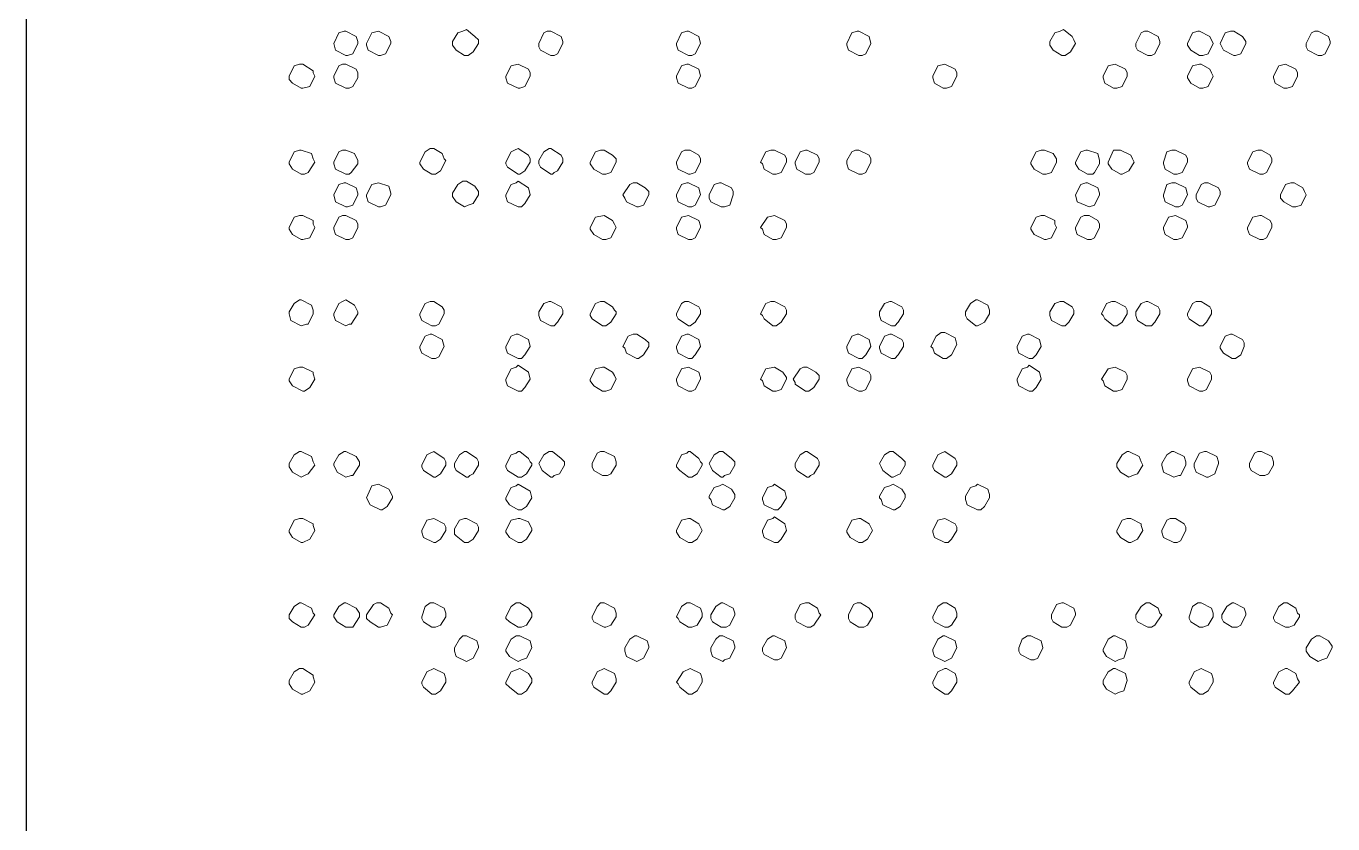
# Model space of a CAD drawing. Header units: millimetres. Extents: x 4903 to 8718, y 642 to 2401.
# Drawn here: x 7620.5 to 7735.7, y 801.9 to 872.2 of the extents above; entities that cross this region are included whole.
import ezdxf

# ---------------------------------------------------------------- set-up
doc = ezdxf.new("R2010")
doc.units = ezdxf.units.MM

msp = doc.modelspace()

# ---------------------------------------------------------------- linework, layer by layer
msp.add_lwpolyline([(7620.46, 931.42), (7620.46, 654.42, 0.414214), (7630.46, 644.42), (8030.46, 644.42, 0.414214), (8040.46, 654.42), (8040.46, 931.42, 0.414214), (8030.46, 941.42), (7630.46, 941.42, 0.414214)], format="xyb", close=True)
at = {"color": 139, "lineweight": 0}
for points in [[(7648.66, 871.74), (7648.51, 871.74), (7648.05, 871.59), (7647.6, 870.67), (7647.6, 870.67), (7647.75, 870.07), (7648.66, 869.61), (7648.81, 869.61), (7649.27, 869.76), (7649.72, 870.67), (7649.72, 870.83), (7649.57, 871.28)], [(7651.54, 871.74), (7650.94, 871.59), (7650.48, 870.67), (7650.48, 870.52), (7650.63, 870.07), (7651.54, 869.61), (7651.7, 869.61), (7652.15, 869.76), (7652.61, 870.67), (7652.61, 870.83), (7652.45, 871.28)], [(7659.28, 871.89), (7658.98, 871.74), (7658.52, 871.59), (7658.07, 870.83), (7658.07, 870.67), (7658.07, 870.52), (7658.37, 870.07), (7659.13, 869.61), (7659.43, 869.61), (7659.89, 869.92), (7660.34, 870.67), (7660.34, 870.98), (7660.04, 871.28)], [(7666.72, 871.74), (7666.41, 871.74), (7666.11, 871.59), (7665.66, 870.67), (7665.66, 870.67), (7665.66, 870.37), (7665.81, 870.07), (7666.72, 869.61), (7667.02, 869.61), (7667.33, 869.76), (7667.78, 870.67), (7667.78, 870.83), (7667.63, 871.28)], [(7678.86, 871.74), (7678.71, 871.74), (7678.25, 871.59), (7677.8, 870.67), (7677.8, 870.52), (7677.95, 870.07), (7678.86, 869.61), (7679.16, 869.61), (7679.46, 869.76), (7679.92, 870.67), (7679.77, 871.28)], [(7693.88, 871.74), (7693.73, 871.74), (7693.27, 871.59), (7692.82, 870.67), (7692.82, 870.52), (7692.97, 870.07), (7693.88, 869.61), (7694.18, 869.61), (7694.49, 869.76), (7694.94, 870.67), (7694.79, 871.28)], [(7711.94, 871.89), (7711.63, 871.74), (7711.18, 871.59), (7710.72, 870.83), (7710.72, 870.67), (7710.72, 870.52), (7711.03, 870.07), (7711.79, 869.61), (7712.09, 869.61), (7712.54, 869.92), (7713, 870.67), (7712.85, 870.98), (7712.7, 871.28)], [(7719.37, 871.74), (7719.07, 871.74), (7718.77, 871.59), (7718.31, 870.67), (7718.31, 870.67), (7718.31, 870.37), (7718.46, 870.07), (7719.37, 869.61), (7719.68, 869.61), (7719.98, 869.76), (7720.44, 870.67), (7720.44, 870.83), (7720.28, 871.28)], [(7723.93, 871.74), (7723.77, 871.74), (7723.32, 871.59), (7722.86, 870.67), (7722.86, 870.52), (7723.17, 870.07), (7723.93, 869.61), (7724.23, 869.61), (7724.68, 869.76), (7725.14, 870.67), (7724.84, 871.28)], [(7726.96, 871.74), (7726.66, 871.74), (7726.2, 871.59), (7725.75, 870.67), (7725.75, 870.67), (7725.9, 870.37), (7726.05, 870.07), (7726.96, 869.61), (7727.11, 869.61), (7727.57, 869.76), (7728.02, 870.67), (7728.02, 870.83), (7727.72, 871.28)], [(7734.4, 871.74), (7734.09, 871.74), (7733.79, 871.59), (7733.33, 870.67), (7733.33, 870.67), (7733.33, 870.37), (7733.49, 870.07), (7734.4, 869.61), (7734.7, 869.61), (7735, 869.76), (7735.46, 870.67), (7735.46, 870.83), (7735.31, 871.28)], [(7644.87, 868.85), (7644.56, 868.85), (7644.11, 868.7), (7643.65, 867.79), (7643.65, 867.49), (7643.96, 867.18), (7644.72, 866.73), (7644.87, 866.73), (7645.47, 866.88), (7645.93, 867.79), (7645.78, 868.09), (7645.78, 868.25)], [(7648.66, 868.85), (7648.51, 868.85), (7648.36, 868.85), (7648.05, 868.7), (7647.6, 867.79), (7647.6, 867.64), (7647.75, 867.18), (7648.66, 866.73), (7648.66, 866.73), (7648.96, 866.73), (7649.27, 866.88), (7649.72, 867.64), (7649.72, 868.09), (7649.57, 868.4)], [(7663.84, 868.85), (7663.84, 868.85), (7663.23, 868.7), (7662.77, 867.79), (7662.77, 867.64), (7662.92, 867.18), (7663.84, 866.73), (7663.99, 866.73), (7664.44, 866.88), (7664.9, 867.79), (7664.9, 867.79), (7664.9, 868.09), (7664.75, 868.4)], [(7678.86, 868.85), (7678.71, 868.85), (7678.25, 868.7), (7677.8, 867.79), (7677.8, 867.64), (7677.95, 867.18), (7678.86, 866.73), (7679.16, 866.73), (7679.46, 866.88), (7679.92, 867.79), (7679.77, 868.4)], [(7701.47, 868.85), (7701.47, 868.85), (7700.86, 868.7), (7700.41, 867.79), (7700.41, 867.64), (7700.56, 867.18), (7701.32, 866.73), (7701.62, 866.73), (7702.07, 866.88), (7702.53, 867.79), (7702.53, 867.79), (7702.53, 868.09), (7702.38, 868.4)], [(7716.49, 868.85), (7716.49, 868.85), (7715.88, 868.7), (7715.43, 867.79), (7715.43, 867.64), (7715.58, 867.18), (7716.34, 866.73), (7716.64, 866.73), (7717.1, 866.88), (7717.55, 867.79), (7717.55, 867.79), (7717.55, 868.09), (7717.4, 868.4)], [(7724.08, 868.85), (7723.93, 868.85), (7723.32, 868.7), (7722.86, 867.79), (7722.86, 867.64), (7723.17, 867.18), (7723.93, 866.73), (7724.23, 866.73), (7724.68, 866.88), (7725.14, 867.79), (7725.14, 867.79), (7724.99, 868.09), (7724.84, 868.4)], [(7731.51, 868.85), (7731.51, 868.85), (7730.91, 868.7), (7730.45, 867.79), (7730.45, 867.64), (7730.6, 867.18), (7731.36, 866.73), (7731.66, 866.73), (7732.12, 866.88), (7732.57, 867.79), (7732.57, 867.79), (7732.57, 868.09), (7732.42, 868.4)], [(7644.72, 861.27), (7644.56, 861.27), (7644.11, 861.11), (7643.65, 860.2), (7643.65, 860.05), (7643.96, 859.6), (7644.72, 859.14), (7644.72, 859.14), (7645.02, 859.14), (7645.32, 859.29), (7645.93, 860.2), (7645.78, 860.51), (7645.63, 860.96)], [(7648.66, 861.27), (7648.36, 861.27), (7648.05, 861.11), (7647.6, 860.2), (7647.6, 860.05), (7647.75, 859.6), (7648.66, 859.14), (7648.96, 859.14), (7649.12, 859.29), (7649.72, 860.05), (7649.72, 860.36), (7649.42, 860.96)], [(7656.4, 861.42), (7656.1, 861.42), (7655.64, 861.11), (7655.19, 860.2), (7655.19, 860.05), (7655.49, 859.6), (7656.25, 859.14), (7656.55, 859.14), (7657.01, 859.45), (7657.46, 860.36), (7657.31, 860.51), (7657.16, 860.96)], [(7663.84, 861.42), (7663.84, 861.42), (7663.53, 861.27), (7663.23, 861.11), (7662.77, 860.2), (7662.77, 860.05), (7662.92, 859.75), (7663.84, 859.14), (7663.99, 859.14), (7664.44, 859.45), (7664.9, 860.2), (7664.9, 860.36), (7664.9, 860.51), (7664.75, 860.81)], [(7666.72, 861.42), (7666.57, 861.42), (7666.11, 861.11), (7665.66, 860.36), (7665.66, 860.05), (7665.81, 859.75), (7666.72, 859.14), (7666.87, 859.14), (7667.02, 859.29), (7667.33, 859.45), (7667.78, 860.2), (7667.78, 860.51), (7667.63, 860.81)], [(7671.42, 861.27), (7671.27, 861.27), (7671.12, 861.27), (7670.66, 861.11), (7670.21, 860.2), (7670.21, 860.05), (7670.51, 859.6), (7671.27, 859.14), (7671.57, 859.14), (7672.03, 859.29), (7672.48, 860.2), (7672.48, 860.2), (7672.48, 860.51), (7672.18, 860.81)], [(7679.01, 861.27), (7678.86, 861.27), (7678.55, 861.27), (7678.25, 861.11), (7677.8, 860.2), (7677.8, 860.05), (7677.95, 859.6), (7678.86, 859.14), (7679.01, 859.14), (7679.46, 859.29), (7679.92, 860.2), (7679.92, 860.2), (7679.92, 860.51), (7679.77, 860.81)], [(7686.44, 861.27), (7686.29, 861.27), (7686.14, 861.27), (7685.69, 861.11), (7685.23, 860.2), (7685.38, 860.05), (7685.53, 859.6), (7686.29, 859.14), (7686.6, 859.14), (7687.05, 859.29), (7687.51, 860.2), (7687.51, 860.2), (7687.51, 860.51), (7687.36, 860.81)], [(7689.33, 861.27), (7689.18, 861.27), (7688.72, 861.11), (7688.27, 860.2), (7688.27, 860.05), (7688.42, 859.6), (7689.18, 859.14), (7689.33, 859.14), (7689.63, 859.14), (7689.93, 859.29), (7690.39, 860.2), (7690.39, 860.51), (7690.24, 860.81)], [(7693.88, 861.27), (7693.88, 861.27), (7694.79, 860.81), (7694.94, 860.51), (7694.94, 860.2), (7694.49, 859.29), (7694.18, 859.14), (7693.88, 859.14), (7693.88, 859.14), (7693.88, 859.14), (7692.97, 859.6), (7692.82, 860.05), (7692.82, 860.2), (7692.82, 860.2), (7692.82, 860.36), (7693.27, 861.11), (7693.58, 861.27), (7693.88, 861.27), (7693.88, 861.27), (7693.88, 861.27)], [(7710.27, 861.27), (7709.96, 861.27), (7709.51, 861.11), (7709.05, 860.2), (7709.05, 860.05), (7709.36, 859.6), (7710.12, 859.14), (7710.27, 859.14), (7710.42, 859.14), (7710.88, 859.29), (7711.33, 860.2), (7711.33, 860.51), (7711.03, 860.96)], [(7714.06, 861.27), (7713.91, 861.27), (7713.46, 861.11), (7713, 860.2), (7713, 860.05), (7713.3, 859.6), (7714.06, 859.14), (7714.52, 859.14), (7714.67, 859.29), (7715.12, 860.05), (7715.12, 860.36), (7714.97, 860.96)], [(7716.95, 861.27), (7716.79, 861.27), (7716.34, 861.27), (7715.88, 860.2), (7715.88, 860.05), (7716.19, 859.6), (7716.95, 859.14), (7717.1, 859.14), (7717.7, 859.45), (7718.16, 860.2), (7718.01, 860.51), (7717.86, 860.81)], [(7721.8, 861.27), (7721.65, 861.27), (7721.5, 861.27), (7721.04, 861.11), (7720.74, 860.2), (7720.74, 860.05), (7720.89, 859.6), (7721.65, 859.14), (7721.95, 859.14), (7722.41, 859.29), (7722.86, 860.2), (7722.86, 860.2), (7722.86, 860.51), (7722.71, 860.81)], [(7729.39, 861.27), (7729.24, 861.27), (7729.08, 861.27), (7728.63, 861.11), (7728.17, 860.2), (7728.17, 860.05), (7728.33, 859.6), (7729.24, 859.14), (7729.54, 859.14), (7729.84, 859.29), (7730.3, 860.2), (7730.3, 860.2), (7730.3, 860.51), (7730.15, 860.81)], [(7659.28, 858.54), (7658.98, 858.54), (7658.52, 858.23), (7658.07, 857.47), (7658.07, 857.47), (7658.07, 857.17), (7658.37, 856.71), (7659.13, 856.26), (7659.43, 856.41), (7659.89, 856.56), (7660.34, 857.32), (7660.34, 857.62), (7660.04, 858.08)], [(7663.84, 858.54), (7663.68, 858.38), (7663.23, 858.23), (7662.77, 857.32), (7662.77, 857.17), (7662.92, 856.71), (7663.84, 856.26), (7664.14, 856.26), (7664.44, 856.56), (7664.9, 857.32), (7664.75, 857.93)], [(7648.66, 858.38), (7648.51, 858.38), (7648.05, 858.23), (7647.6, 857.32), (7647.6, 857.32), (7647.75, 856.71), (7648.66, 856.26), (7648.81, 856.26), (7649.27, 856.41), (7649.72, 857.32), (7649.72, 857.47), (7649.57, 857.93)], [(7651.54, 858.38), (7650.94, 858.23), (7650.48, 857.32), (7650.48, 857.17), (7650.63, 856.71), (7651.54, 856.26), (7651.7, 856.26), (7652.15, 856.41), (7652.61, 857.32), (7652.61, 857.47), (7652.45, 858.08)], [(7674.31, 858.38), (7674, 858.38), (7673.7, 858.23), (7673.09, 857.32), (7673.09, 857.32), (7673.24, 857.02), (7673.39, 856.71), (7674.31, 856.26), (7674.46, 856.26), (7674.91, 856.41), (7675.37, 857.32), (7675.37, 857.62), (7675.06, 857.93)], [(7678.86, 858.38), (7678.71, 858.38), (7678.25, 858.23), (7677.8, 857.32), (7677.8, 857.17), (7677.95, 856.71), (7678.86, 856.26), (7679.16, 856.26), (7679.46, 856.41), (7679.92, 857.32), (7679.77, 857.93)], [(7681.74, 858.38), (7681.59, 858.38), (7681.13, 858.23), (7680.68, 857.32), (7680.68, 857.32), (7680.68, 857.02), (7680.83, 856.71), (7681.74, 856.26), (7682.04, 856.26), (7682.5, 856.41), (7682.8, 857.32), (7682.8, 857.62), (7682.65, 857.93)], [(7714.06, 858.38), (7713.91, 858.38), (7713.46, 858.23), (7713, 857.32), (7713, 857.32), (7713.15, 856.71), (7714.21, 856.26), (7714.21, 856.26), (7714.67, 856.41), (7715.12, 857.32), (7715.12, 857.47), (7714.97, 857.93)], [(7721.8, 858.38), (7721.5, 858.38), (7721.04, 858.23), (7720.74, 857.32), (7720.74, 857.17), (7720.89, 856.71), (7721.8, 856.26), (7722.1, 856.26), (7722.41, 856.41), (7722.86, 857.32), (7722.71, 857.93)], [(7724.68, 858.38), (7724.38, 858.38), (7724.08, 858.23), (7723.62, 857.32), (7723.62, 857.32), (7723.62, 857.02), (7723.77, 856.71), (7724.68, 856.26), (7724.84, 856.26), (7725.29, 856.41), (7725.75, 857.32), (7725.75, 857.62), (7725.59, 857.93)], [(7732.27, 858.38), (7731.97, 858.38), (7731.51, 858.23), (7731.06, 857.32), (7731.06, 857.32), (7731.06, 857.02), (7731.36, 856.71), (7732.12, 856.26), (7732.42, 856.26), (7732.88, 856.41), (7733.33, 857.32), (7733.18, 857.62), (7733.03, 857.93)], [(7644.87, 855.5), (7644.56, 855.5), (7644.11, 855.35), (7643.65, 854.44), (7643.65, 854.29), (7643.96, 853.83), (7644.72, 853.38), (7644.87, 853.38), (7645.47, 853.53), (7645.93, 854.44), (7645.78, 854.74), (7645.78, 855.05)], [(7648.66, 855.5), (7648.51, 855.5), (7648.36, 855.5), (7648.05, 855.35), (7647.6, 854.44), (7647.6, 854.29), (7647.75, 853.83), (7648.66, 853.38), (7648.66, 853.38), (7648.96, 853.38), (7649.27, 853.53), (7649.72, 854.44), (7649.72, 854.74), (7649.57, 855.05)], [(7671.42, 855.5), (7671.42, 855.5), (7670.66, 855.35), (7670.21, 854.44), (7670.21, 854.29), (7670.51, 853.83), (7671.27, 853.38), (7671.57, 853.38), (7672.03, 853.53), (7672.48, 854.44), (7672.48, 854.44), (7672.33, 854.74), (7672.18, 855.05)], [(7678.86, 855.5), (7678.86, 855.5), (7678.25, 855.35), (7677.8, 854.44), (7677.8, 854.29), (7677.95, 853.83), (7678.86, 853.38), (7679.16, 853.38), (7679.46, 853.53), (7679.92, 854.44), (7679.92, 854.59), (7679.77, 855.05)], [(7686.44, 855.5), (7686.44, 855.5), (7685.84, 855.35), (7685.23, 854.44), (7685.38, 854.29), (7685.53, 853.83), (7686.29, 853.38), (7686.6, 853.38), (7687.05, 853.53), (7687.51, 854.44), (7687.51, 854.44), (7687.51, 854.74), (7687.36, 855.05)], [(7710.27, 855.5), (7709.96, 855.5), (7709.51, 855.35), (7709.05, 854.44), (7709.05, 854.29), (7709.36, 853.83), (7710.27, 853.38), (7710.42, 853.38), (7710.88, 853.53), (7711.33, 854.44), (7711.18, 854.74), (7711.18, 855.05)], [(7714.21, 855.5), (7714.06, 855.5), (7713.76, 855.5), (7713.46, 855.35), (7713, 854.44), (7713, 854.29), (7713.15, 853.83), (7714.06, 853.38), (7714.06, 853.38), (7714.37, 853.38), (7714.67, 853.53), (7715.12, 854.44), (7715.12, 854.74), (7714.97, 855.05)], [(7721.8, 855.5), (7721.8, 855.5), (7721.19, 855.35), (7720.74, 854.44), (7720.74, 854.29), (7720.89, 853.83), (7721.65, 853.38), (7721.95, 853.38), (7722.41, 853.53), (7722.86, 854.44), (7722.86, 854.59), (7722.71, 855.05)], [(7729.39, 855.5), (7729.24, 855.5), (7728.63, 855.35), (7728.17, 854.44), (7728.17, 854.29), (7728.33, 853.83), (7729.24, 853.38), (7729.54, 853.38), (7729.84, 853.53), (7730.3, 854.44), (7730.3, 854.44), (7730.3, 854.74), (7730.15, 855.05)], [(7644.72, 848.06), (7644.56, 848.06), (7644.11, 847.76), (7643.65, 847), (7643.65, 846.85), (7643.8, 846.24), (7644.72, 845.79), (7645.17, 845.94), (7645.32, 845.94), (7645.78, 846.85), (7645.78, 847.15), (7645.63, 847.61)], [(7648.66, 848.06), (7648.36, 847.91), (7648.05, 847.76), (7647.6, 846.85), (7647.6, 846.7), (7647.75, 846.24), (7648.66, 845.79), (7648.96, 845.94), (7649.12, 845.94), (7649.72, 846.85), (7649.72, 847), (7649.42, 847.61)], [(7704.35, 848.06), (7704.2, 848.06), (7703.74, 847.76), (7703.29, 847), (7703.29, 846.7), (7703.44, 846.4), (7704.2, 845.79), (7704.35, 845.79), (7704.65, 845.94), (7704.96, 846.09), (7705.41, 846.85), (7705.41, 847.15), (7705.26, 847.61)], [(7656.4, 847.91), (7656.25, 847.91), (7656.1, 847.91), (7655.64, 847.76), (7655.19, 846.85), (7655.19, 846.7), (7655.34, 846.24), (7656.25, 845.79), (7656.55, 845.79), (7656.85, 845.94), (7657.31, 846.85), (7657.31, 846.85), (7657.31, 847.15), (7657.16, 847.46)], [(7666.72, 847.91), (7666.57, 847.91), (7666.11, 847.76), (7665.66, 847), (7665.66, 846.7), (7665.81, 846.24), (7666.72, 845.79), (7666.72, 845.79), (7667.02, 845.79), (7667.33, 846.09), (7667.78, 846.85), (7667.78, 847.15), (7667.63, 847.46)], [(7671.42, 847.91), (7671.27, 847.91), (7671.12, 847.91), (7670.66, 847.76), (7670.21, 846.85), (7670.21, 846.7), (7670.36, 846.4), (7671.27, 845.79), (7671.57, 845.79), (7672.03, 846.09), (7672.48, 846.85), (7672.48, 847), (7672.33, 847.15), (7672.18, 847.46)], [(7678.86, 847.91), (7678.86, 847.91), (7678.55, 847.91), (7678.25, 847.76), (7677.8, 846.85), (7677.8, 846.7), (7677.95, 846.4), (7678.86, 845.79), (7679.01, 845.79), (7679.46, 846.09), (7679.92, 846.85), (7679.92, 847), (7679.92, 847.15), (7679.77, 847.46)], [(7686.44, 847.91), (7686.29, 847.91), (7686.14, 847.91), (7685.69, 847.76), (7685.23, 846.85), (7685.38, 846.7), (7685.53, 846.4), (7686.29, 845.79), (7686.6, 845.79), (7687.05, 846.09), (7687.51, 846.85), (7687.51, 847), (7687.51, 847.15), (7687.36, 847.46)], [(7696.76, 847.91), (7696.61, 847.91), (7696.16, 847.76), (7695.7, 847), (7695.7, 846.7), (7695.85, 846.24), (7696.76, 845.79), (7696.92, 845.79), (7697.07, 845.79), (7697.37, 846.09), (7697.83, 846.85), (7697.83, 847.15), (7697.67, 847.46)], [(7711.94, 847.91), (7711.63, 847.91), (7711.18, 847.76), (7710.72, 847), (7710.72, 846.7), (7710.88, 846.24), (7711.79, 845.79), (7711.94, 845.79), (7712.09, 845.79), (7712.39, 846.09), (7712.85, 846.85), (7712.85, 847.15), (7712.7, 847.46)], [(7716.49, 847.91), (7716.34, 847.91), (7716.19, 847.91), (7715.73, 847.76), (7715.28, 846.85), (7715.43, 846.7), (7715.58, 846.4), (7716.34, 845.79), (7716.64, 845.79), (7717.1, 846.09), (7717.55, 846.85), (7717.55, 847), (7717.55, 847.15), (7717.4, 847.46)], [(7719.37, 847.91), (7719.22, 847.91), (7718.77, 847.76), (7718.31, 847), (7718.31, 846.7), (7718.46, 846.24), (7719.22, 845.79), (7719.37, 845.79), (7719.68, 845.79), (7719.98, 846.09), (7720.44, 846.85), (7720.44, 847.15), (7720.28, 847.46)], [(7724.08, 847.91), (7723.93, 847.91), (7723.62, 847.91), (7723.32, 847.76), (7722.86, 846.85), (7722.86, 846.7), (7723.01, 846.4), (7723.93, 845.79), (7724.23, 845.79), (7724.53, 846.09), (7724.99, 846.85), (7724.99, 847), (7724.99, 847.15), (7724.84, 847.46)], [(7656.25, 845.03), (7656.1, 845.03), (7655.64, 844.88), (7655.19, 843.97), (7655.19, 843.82), (7655.34, 843.36), (7656.25, 842.91), (7656.55, 842.91), (7656.85, 843.06), (7657.31, 843.97), (7657.16, 844.57)], [(7663.84, 845.03), (7663.68, 845.03), (7663.23, 844.88), (7662.77, 843.97), (7662.77, 843.82), (7662.92, 843.36), (7663.84, 842.91), (7664.14, 842.91), (7664.44, 843.21), (7664.9, 843.97), (7664.75, 844.57)], [(7674.31, 845.03), (7674, 845.03), (7673.55, 844.88), (7673.09, 843.97), (7673.09, 843.97), (7673.24, 843.82), (7673.39, 843.36), (7674.31, 842.91), (7674.46, 842.91), (7674.91, 843.21), (7675.37, 843.97), (7675.37, 844.27), (7675.06, 844.57)], [(7678.86, 845.03), (7678.71, 845.03), (7678.25, 844.88), (7677.8, 843.97), (7677.8, 843.82), (7677.95, 843.36), (7678.86, 842.91), (7679.16, 842.91), (7679.46, 843.21), (7679.92, 843.97), (7679.77, 844.57)], [(7693.88, 845.03), (7693.73, 845.03), (7693.27, 844.88), (7692.82, 843.97), (7692.82, 843.82), (7692.97, 843.36), (7693.88, 842.91), (7694.18, 842.91), (7694.49, 843.21), (7694.94, 843.97), (7694.79, 844.57)], [(7696.76, 845.03), (7696.61, 845.03), (7696.16, 844.88), (7695.7, 843.97), (7695.7, 843.97), (7695.7, 843.82), (7695.85, 843.36), (7696.76, 842.91), (7697.07, 842.91), (7697.37, 843.21), (7697.83, 843.97), (7697.83, 844.27), (7697.67, 844.57)], [(7701.47, 845.18), (7701.16, 845.18), (7700.71, 844.88), (7700.25, 843.97), (7700.41, 843.82), (7700.56, 843.36), (7701.32, 842.91), (7701.62, 842.91), (7702.07, 843.21), (7702.53, 844.12), (7702.38, 844.73)], [(7708.9, 845.03), (7708.75, 845.03), (7708.3, 844.88), (7707.84, 843.97), (7707.84, 843.82), (7707.99, 843.36), (7708.9, 842.91), (7709.21, 842.91), (7709.51, 843.21), (7709.96, 843.97), (7709.81, 844.57)], [(7726.81, 845.03), (7726.66, 845.03), (7726.2, 844.88), (7725.75, 843.97), (7725.75, 843.97), (7725.75, 843.82), (7726.05, 843.36), (7726.81, 842.91), (7727.11, 842.91), (7727.57, 843.21), (7727.87, 843.97), (7727.87, 844.27), (7727.72, 844.57)], [(7663.84, 842.3), (7663.68, 842.15), (7663.23, 842), (7662.77, 841.08), (7662.77, 840.93), (7662.92, 840.48), (7663.84, 840.02), (7664.14, 840.02), (7664.44, 840.33), (7664.9, 841.08), (7664.75, 841.69)], [(7708.9, 842.3), (7708.75, 842.15), (7708.3, 842), (7707.84, 841.08), (7707.84, 840.93), (7707.99, 840.48), (7708.9, 840.02), (7709.21, 840.02), (7709.51, 840.33), (7709.96, 841.08), (7709.81, 841.69)], [(7644.87, 842.15), (7644.56, 842.15), (7644.11, 842), (7643.65, 841.08), (7643.65, 840.93), (7643.96, 840.48), (7644.87, 840.02), (7645.02, 840.02), (7645.47, 840.33), (7645.93, 841.08), (7645.78, 841.54), (7645.78, 841.69)], [(7671.42, 842.15), (7671.27, 842.15), (7670.66, 842), (7670.21, 841.08), (7670.21, 840.93), (7670.51, 840.48), (7671.27, 840.02), (7671.57, 840.02), (7672.03, 840.17), (7672.48, 841.08), (7672.48, 841.08), (7672.33, 841.39), (7672.18, 841.69)], [(7678.86, 842.15), (7678.86, 842.15), (7678.25, 842), (7677.8, 841.08), (7677.8, 840.93), (7677.95, 840.48), (7678.86, 840.02), (7679.16, 840.02), (7679.46, 840.17), (7679.92, 841.08), (7679.92, 841.24), (7679.77, 841.69)], [(7686.44, 842.15), (7686.44, 842.15), (7685.69, 842), (7685.23, 841.08), (7685.38, 840.93), (7685.53, 840.48), (7686.29, 840.02), (7686.6, 840.02), (7687.05, 840.17), (7687.51, 841.08), (7687.51, 841.24), (7687.2, 841.69)], [(7689.33, 842.15), (7689.02, 842.15), (7688.72, 842), (7688.11, 841.08), (7688.27, 840.78), (7688.27, 840.63), (7689.18, 840.02), (7689.48, 840.02), (7689.93, 840.33), (7690.39, 841.08), (7690.39, 841.39), (7690.09, 841.69)], [(7693.88, 842.15), (7693.88, 842.15), (7693.27, 842), (7692.82, 841.08), (7692.82, 840.93), (7692.97, 840.48), (7693.88, 840.02), (7694.18, 840.02), (7694.49, 840.17), (7694.94, 841.08), (7694.94, 841.08), (7694.94, 841.39), (7694.79, 841.69)], [(7716.49, 842.15), (7716.49, 842.15), (7715.88, 842), (7715.28, 841.08), (7715.43, 840.93), (7715.58, 840.48), (7716.34, 840.02), (7716.64, 840.02), (7717.1, 840.17), (7717.55, 841.08), (7717.55, 841.08), (7717.55, 841.39), (7717.4, 841.69)], [(7723.93, 842.15), (7723.93, 842.15), (7723.32, 842), (7722.86, 841.08), (7722.86, 840.93), (7723.01, 840.48), (7723.93, 840.02), (7724.23, 840.02), (7724.53, 840.17), (7724.99, 841.08), (7724.99, 841.08), (7724.99, 841.39), (7724.84, 841.69)], [(7644.72, 834.71), (7644.56, 834.71), (7644.11, 834.41), (7643.65, 833.65), (7643.65, 833.35), (7643.96, 832.89), (7644.72, 832.44), (7644.72, 832.44), (7645.02, 832.59), (7645.32, 832.74), (7645.93, 833.5), (7645.78, 833.8), (7645.63, 834.26)], [(7648.66, 834.71), (7648.51, 834.71), (7648.05, 834.41), (7647.6, 833.65), (7647.6, 833.5), (7647.9, 832.89), (7648.66, 832.44), (7649.12, 832.59), (7649.27, 832.59), (7649.87, 833.5), (7649.87, 833.8), (7649.57, 834.26)], [(7656.4, 834.71), (7656.4, 834.71), (7656.1, 834.56), (7655.79, 834.41), (7655.34, 833.5), (7655.34, 833.35), (7655.49, 833.04), (7656.4, 832.44), (7656.55, 832.44), (7657.01, 832.74), (7657.46, 833.5), (7657.46, 833.65), (7657.46, 833.8), (7657.31, 834.1)], [(7659.28, 834.71), (7659.13, 834.71), (7658.68, 834.41), (7658.22, 833.65), (7658.22, 833.35), (7658.37, 833.04), (7659.28, 832.44), (7659.43, 832.44), (7659.59, 832.59), (7659.89, 832.74), (7660.34, 833.5), (7660.34, 833.8), (7660.19, 834.1)], [(7663.99, 834.71), (7663.84, 834.71), (7663.68, 834.56), (7663.23, 834.41), (7662.77, 833.5), (7662.77, 833.35), (7662.92, 833.04), (7663.84, 832.44), (7664.14, 832.44), (7664.59, 832.74), (7665.05, 833.5), (7665.05, 833.65), (7664.9, 833.8), (7664.75, 834.1)], [(7666.87, 834.71), (7666.57, 834.71), (7666.11, 834.41), (7665.66, 833.65), (7665.81, 833.35), (7665.96, 833.04), (7666.72, 832.44), (7666.87, 832.44), (7667.02, 832.59), (7667.48, 832.74), (7667.93, 833.5), (7667.93, 833.8), (7667.63, 834.1)], [(7671.27, 834.71), (7671.42, 834.71), (7672.33, 834.26), (7672.48, 833.8), (7672.48, 833.5), (7672.03, 832.74), (7671.73, 832.59), (7671.42, 832.59), (7671.42, 832.59), (7671.27, 832.59), (7670.51, 833.04), (7670.36, 833.35), (7670.36, 833.5), (7670.36, 833.5), (7670.36, 833.65), (7670.82, 834.56), (7671.12, 834.71), (7671.27, 834.71), (7671.27, 834.71), (7671.27, 834.71)], [(7679.01, 834.71), (7678.86, 834.71), (7678.71, 834.56), (7678.25, 834.41), (7677.8, 833.5), (7677.8, 833.35), (7678.1, 833.04), (7678.86, 832.44), (7679.16, 832.44), (7679.62, 832.74), (7680.07, 833.5), (7680.07, 833.65), (7679.92, 833.8), (7679.77, 834.1)], [(7681.89, 834.71), (7681.59, 834.71), (7681.13, 834.41), (7680.68, 833.65), (7680.83, 833.35), (7680.98, 833.04), (7681.74, 832.44), (7681.89, 832.44), (7682.04, 832.59), (7682.5, 832.74), (7682.95, 833.5), (7682.95, 833.8), (7682.65, 834.1)], [(7689.33, 834.71), (7689.18, 834.71), (7688.72, 834.41), (7688.27, 833.65), (7688.27, 833.35), (7688.42, 833.04), (7689.33, 832.44), (7689.48, 832.44), (7689.63, 832.59), (7689.93, 832.74), (7690.39, 833.5), (7690.39, 833.8), (7690.24, 834.1)], [(7696.92, 834.71), (7696.61, 834.71), (7696.16, 834.41), (7695.7, 833.65), (7695.85, 833.35), (7696, 833.04), (7696.76, 832.44), (7696.92, 832.44), (7697.22, 832.59), (7697.52, 832.74), (7697.98, 833.5), (7697.98, 833.8), (7697.67, 834.1)], [(7701.47, 834.71), (7701.47, 834.71), (7701.16, 834.56), (7700.86, 834.41), (7700.41, 833.5), (7700.41, 833.35), (7700.56, 833.04), (7701.47, 832.44), (7701.62, 832.44), (7702.07, 832.74), (7702.53, 833.5), (7702.53, 833.65), (7702.53, 833.8), (7702.38, 834.1)], [(7717.7, 834.71), (7717.55, 834.71), (7717.1, 834.41), (7716.64, 833.65), (7716.64, 833.35), (7716.95, 832.89), (7717.7, 832.44), (7717.7, 832.44), (7718.01, 832.59), (7718.46, 832.74), (7718.92, 833.5), (7718.77, 833.8), (7718.61, 834.26)], [(7721.65, 834.71), (7721.5, 834.71), (7721.04, 834.41), (7720.59, 833.65), (7720.59, 833.5), (7720.74, 832.89), (7721.65, 832.44), (7722.1, 832.59), (7722.26, 832.59), (7722.71, 833.5), (7722.71, 833.8), (7722.56, 834.26)], [(7724.53, 834.71), (7724.38, 834.71), (7723.93, 834.56), (7723.47, 833.65), (7723.47, 833.35), (7723.62, 832.89), (7724.53, 832.44), (7724.68, 832.44), (7725.29, 832.74), (7725.59, 833.65), (7725.59, 833.8), (7725.44, 834.26)], [(7729.24, 834.71), (7729.39, 834.71), (7730.3, 834.26), (7730.45, 833.8), (7730.45, 833.5), (7730, 832.74), (7729.69, 832.59), (7729.39, 832.59), (7729.39, 832.59), (7729.24, 832.59), (7728.48, 833.04), (7728.33, 833.35), (7728.33, 833.5), (7728.33, 833.5), (7728.33, 833.65), (7728.78, 834.56), (7729.08, 834.71), (7729.24, 834.71), (7729.24, 834.71), (7729.24, 834.71)], [(7651.54, 831.83), (7650.94, 831.68), (7650.48, 830.61), (7650.48, 830.61), (7650.79, 830.01), (7651.7, 829.55), (7651.85, 829.55), (7652.3, 829.86), (7652.76, 830.61), (7652.76, 830.77), (7652.45, 831.37)], [(7663.84, 831.83), (7663.68, 831.68), (7663.23, 831.52), (7662.77, 830.61), (7662.77, 830.46), (7663.08, 830.01), (7663.84, 829.55), (7664.14, 829.55), (7664.59, 829.86), (7665.05, 830.61), (7664.9, 831.22)], [(7681.89, 831.83), (7681.59, 831.68), (7681.13, 831.52), (7680.68, 830.77), (7680.68, 830.61), (7680.83, 830.46), (7680.98, 830.01), (7681.89, 829.55), (7682.04, 829.55), (7682.5, 829.86), (7682.95, 830.61), (7682.95, 830.92), (7682.65, 831.37)], [(7686.44, 831.83), (7686.29, 831.68), (7685.84, 831.52), (7685.38, 830.61), (7685.38, 830.46), (7685.53, 830.01), (7686.44, 829.55), (7686.75, 829.55), (7687.05, 829.86), (7687.51, 830.61), (7687.36, 831.22)], [(7696.92, 831.83), (7696.61, 831.68), (7696.16, 831.52), (7695.7, 830.77), (7695.7, 830.61), (7695.85, 830.46), (7696, 830.01), (7696.92, 829.55), (7697.07, 829.55), (7697.52, 829.86), (7697.98, 830.61), (7697.98, 830.92), (7697.67, 831.37)], [(7704.35, 831.83), (7704.2, 831.68), (7703.74, 831.52), (7703.29, 830.77), (7703.29, 830.61), (7703.29, 830.46), (7703.44, 830.01), (7704.35, 829.55), (7704.65, 829.55), (7704.96, 829.86), (7705.41, 830.61), (7705.41, 830.92), (7705.26, 831.37)], [(7644.87, 828.79), (7644.56, 828.79), (7644.11, 828.64), (7643.65, 827.73), (7643.65, 827.58), (7643.96, 827.12), (7644.72, 826.67), (7644.87, 826.67), (7645.47, 826.97), (7645.93, 827.73), (7645.78, 828.19), (7645.78, 828.34)], [(7656.4, 828.79), (7656.4, 828.79), (7655.79, 828.64), (7655.34, 827.73), (7655.34, 827.58), (7655.49, 827.12), (7656.4, 826.67), (7656.55, 826.67), (7657.01, 826.97), (7657.46, 827.73), (7657.46, 827.73), (7657.46, 828.03), (7657.31, 828.34)], [(7659.28, 828.79), (7659.13, 828.79), (7658.68, 828.64), (7658.22, 827.88), (7658.22, 827.43), (7658.37, 827.28), (7659.13, 826.67), (7659.43, 826.67), (7659.89, 826.97), (7660.34, 827.73), (7660.34, 828.03), (7660.19, 828.34)], [(7663.99, 828.79), (7663.84, 828.79), (7663.23, 828.64), (7662.77, 827.73), (7662.77, 827.58), (7663.08, 827.12), (7663.84, 826.67), (7664.14, 826.67), (7664.59, 826.97), (7665.05, 827.73), (7665.05, 827.88), (7664.75, 828.49)], [(7679.01, 828.79), (7678.86, 828.79), (7678.25, 828.64), (7677.8, 827.73), (7677.8, 827.58), (7678.1, 827.12), (7678.86, 826.67), (7679.16, 826.67), (7679.62, 826.97), (7680.07, 827.73), (7680.07, 827.73), (7679.92, 828.03), (7679.77, 828.34)], [(7686.44, 828.95), (7686.29, 828.79), (7685.84, 828.64), (7685.38, 827.73), (7685.38, 827.58), (7685.53, 827.12), (7686.44, 826.67), (7686.75, 826.67), (7687.05, 826.97), (7687.51, 827.73), (7687.36, 828.34)], [(7694.03, 828.79), (7693.88, 828.79), (7693.27, 828.64), (7692.82, 827.73), (7692.82, 827.58), (7693.12, 827.12), (7693.88, 826.67), (7694.18, 826.67), (7694.64, 826.97), (7695.09, 827.73), (7695.09, 827.73), (7694.94, 828.03), (7694.79, 828.34)], [(7701.47, 828.79), (7701.47, 828.79), (7700.86, 828.64), (7700.41, 827.73), (7700.41, 827.58), (7700.56, 827.12), (7701.47, 826.67), (7701.77, 826.67), (7702.07, 826.97), (7702.53, 827.73), (7702.53, 827.73), (7702.53, 828.03), (7702.38, 828.34)], [(7717.86, 828.79), (7717.55, 828.79), (7717.1, 828.64), (7716.64, 827.73), (7716.64, 827.58), (7716.95, 827.12), (7717.7, 826.67), (7717.86, 826.67), (7718.46, 826.97), (7718.92, 827.73), (7718.77, 828.19), (7718.77, 828.34)], [(7721.8, 828.79), (7721.65, 828.79), (7721.35, 828.79), (7721.04, 828.64), (7720.59, 827.73), (7720.59, 827.58), (7720.74, 827.12), (7721.65, 826.67), (7721.65, 826.67), (7721.95, 826.67), (7722.26, 826.82), (7722.71, 827.73), (7722.71, 828.03), (7722.56, 828.34)], [(7644.72, 821.36), (7644.56, 821.36), (7644.11, 821.05), (7643.65, 820.3), (7643.65, 819.99), (7643.96, 819.69), (7644.72, 819.23), (7644.72, 819.23), (7645.02, 819.23), (7645.32, 819.39), (7645.93, 820.3), (7645.78, 820.45), (7645.63, 820.9)], [(7648.66, 821.36), (7648.51, 821.36), (7648.05, 821.05), (7647.6, 820.3), (7647.6, 820.14), (7647.9, 819.69), (7648.66, 819.23), (7649.12, 819.23), (7649.27, 819.23), (7649.87, 820.14), (7649.87, 820.45), (7649.57, 820.9)], [(7651.7, 821.36), (7651.39, 821.36), (7651.09, 821.21), (7650.48, 820.3), (7650.48, 819.99), (7650.79, 819.69), (7651.54, 819.23), (7651.7, 819.23), (7652.3, 819.39), (7652.76, 820.3), (7652.61, 820.45), (7652.45, 820.9)], [(7656.4, 821.36), (7656.4, 821.36), (7656.1, 821.36), (7655.64, 821.05), (7655.34, 820.14), (7655.34, 819.99), (7655.49, 819.69), (7656.25, 819.23), (7656.55, 819.23), (7657.01, 819.39), (7657.46, 820.14), (7657.46, 820.3), (7657.46, 820.45), (7657.31, 820.9)], [(7663.99, 821.36), (7663.84, 821.36), (7663.68, 821.36), (7663.23, 821.05), (7662.77, 820.14), (7662.77, 819.99), (7663.08, 819.69), (7663.84, 819.23), (7664.14, 819.23), (7664.59, 819.39), (7665.05, 820.14), (7665.05, 820.3), (7665.05, 820.45), (7664.75, 820.9)], [(7671.42, 821.36), (7671.42, 821.36), (7671.12, 821.36), (7670.82, 821.05), (7670.36, 820.14), (7670.36, 819.99), (7670.51, 819.69), (7671.42, 819.23), (7671.57, 819.23), (7672.03, 819.39), (7672.48, 820.14), (7672.48, 820.3), (7672.48, 820.45), (7672.33, 820.9)], [(7679.01, 821.36), (7678.86, 821.36), (7678.71, 821.36), (7678.25, 821.05), (7677.8, 820.14), (7677.95, 819.99), (7678.1, 819.69), (7678.86, 819.23), (7679.16, 819.23), (7679.62, 819.39), (7680.07, 820.14), (7680.07, 820.3), (7680.07, 820.45), (7679.92, 820.9)], [(7681.89, 821.36), (7681.74, 821.36), (7681.29, 821.05), (7680.83, 820.3), (7680.83, 819.99), (7680.98, 819.69), (7681.74, 819.23), (7681.89, 819.23), (7682.2, 819.23), (7682.5, 819.39), (7682.95, 820.3), (7682.95, 820.45), (7682.8, 820.9)], [(7689.48, 821.36), (7689.18, 821.36), (7688.72, 821.21), (7688.27, 820.3), (7688.27, 819.99), (7688.42, 819.69), (7689.33, 819.23), (7689.48, 819.23), (7689.63, 819.23), (7689.93, 819.39), (7690.54, 820.3), (7690.39, 820.45), (7690.24, 820.9)], [(7693.88, 821.36), (7694.03, 821.36), (7694.79, 820.9), (7695.09, 820.45), (7695.09, 820.14), (7694.64, 819.39), (7694.34, 819.23), (7694.03, 819.23), (7694.03, 819.23), (7693.88, 819.23), (7693.12, 819.69), (7692.97, 819.99), (7692.97, 820.14), (7692.97, 820.14), (7692.97, 820.3), (7693.42, 821.21), (7693.73, 821.36), (7693.88, 821.36), (7693.88, 821.36), (7693.88, 821.36)], [(7701.62, 821.36), (7701.47, 821.36), (7701.32, 821.36), (7700.86, 821.05), (7700.41, 820.14), (7700.41, 819.99), (7700.56, 819.69), (7701.47, 819.23), (7701.77, 819.23), (7702.07, 819.39), (7702.53, 820.14), (7702.53, 820.3), (7702.53, 820.45), (7702.38, 820.9)], [(7711.94, 821.36), (7711.79, 821.36), (7711.33, 821.21), (7710.88, 820.3), (7710.88, 819.99), (7711.03, 819.69), (7711.79, 819.23), (7711.94, 819.23), (7712.24, 819.23), (7712.54, 819.39), (7713, 820.3), (7713, 820.45), (7712.85, 820.9)], [(7719.52, 821.36), (7719.22, 821.36), (7718.77, 821.05), (7718.31, 820.3), (7718.31, 819.99), (7718.46, 819.69), (7719.37, 819.23), (7719.52, 819.23), (7719.68, 819.23), (7719.98, 819.39), (7720.59, 820.3), (7720.44, 820.45), (7720.28, 820.9)], [(7724.08, 821.36), (7724.08, 821.36), (7723.77, 821.36), (7723.32, 821.05), (7723.01, 820.14), (7723.01, 819.99), (7723.17, 819.69), (7723.93, 819.23), (7724.23, 819.23), (7724.68, 819.39), (7725.14, 820.14), (7725.14, 820.3), (7725.14, 820.45), (7724.99, 820.9)], [(7726.96, 821.36), (7726.81, 821.36), (7726.35, 821.05), (7725.9, 820.3), (7725.9, 819.99), (7726.05, 819.69), (7726.81, 819.23), (7726.96, 819.23), (7727.26, 819.23), (7727.57, 819.39), (7728.02, 820.3), (7728.02, 820.45), (7727.87, 820.9)], [(7731.66, 821.36), (7731.51, 821.36), (7731.36, 821.36), (7730.91, 821.05), (7730.45, 820.14), (7730.45, 819.99), (7730.6, 819.69), (7731.51, 819.23), (7731.82, 819.23), (7732.27, 819.39), (7732.73, 820.14), (7732.73, 820.3), (7732.57, 820.45), (7732.42, 820.9)], [(7659.28, 818.47), (7658.98, 818.47), (7658.68, 818.17), (7658.22, 817.41), (7658.22, 817.41), (7658.22, 817.11), (7658.37, 816.65), (7659.28, 816.2), (7659.59, 816.35), (7659.89, 816.5), (7660.34, 817.41), (7660.34, 817.56), (7660.19, 818.02)], [(7663.99, 818.47), (7663.68, 818.47), (7663.23, 818.17), (7662.77, 817.26), (7662.77, 817.11), (7663.08, 816.65), (7663.84, 816.2), (7664.14, 816.35), (7664.59, 816.5), (7665.05, 817.41), (7664.9, 818.02)], [(7674.31, 818.47), (7674.15, 818.47), (7673.7, 818.17), (7673.24, 817.41), (7673.24, 817.41), (7673.24, 817.11), (7673.39, 816.65), (7674.31, 816.2), (7674.61, 816.35), (7674.91, 816.5), (7675.37, 817.41), (7675.37, 817.56), (7675.22, 818.02)], [(7681.89, 818.47), (7681.59, 818.47), (7681.29, 818.17), (7680.83, 817.41), (7680.83, 817.41), (7680.83, 817.11), (7680.98, 816.65), (7681.89, 816.2), (7682.04, 816.35), (7682.5, 816.5), (7682.95, 817.41), (7682.95, 817.56), (7682.8, 818.02)], [(7686.44, 818.47), (7686.29, 818.47), (7685.84, 818.17), (7685.38, 817.41), (7685.38, 817.11), (7685.53, 816.81), (7686.44, 816.35), (7686.75, 816.35), (7687.05, 816.5), (7687.51, 817.41), (7687.36, 818.02)], [(7701.47, 818.47), (7701.32, 818.47), (7700.86, 818.17), (7700.41, 817.26), (7700.41, 817.11), (7700.56, 816.65), (7701.47, 816.2), (7701.77, 816.35), (7702.07, 816.5), (7702.53, 817.41), (7702.38, 818.02)], [(7709.05, 818.47), (7708.75, 818.47), (7708.3, 818.17), (7707.99, 817.41), (7707.99, 817.11), (7708.14, 816.81), (7709.05, 816.35), (7709.36, 816.35), (7709.66, 816.5), (7710.12, 817.41), (7709.96, 818.02)], [(7716.49, 818.47), (7716.34, 818.47), (7715.88, 818.17), (7715.43, 817.26), (7715.43, 817.11), (7715.73, 816.65), (7716.49, 816.2), (7716.79, 816.35), (7717.25, 816.5), (7717.55, 817.41), (7717.4, 818.02)], [(7734.55, 818.47), (7734.24, 818.47), (7733.79, 818.17), (7733.33, 817.41), (7733.33, 817.41), (7733.33, 817.11), (7733.64, 816.65), (7734.4, 816.2), (7734.7, 816.35), (7735.15, 816.5), (7735.61, 817.41), (7735.61, 817.56), (7735.31, 818.02)], [(7644.87, 815.59), (7644.56, 815.59), (7644.11, 815.29), (7643.65, 814.53), (7643.65, 814.23), (7643.96, 813.77), (7644.72, 813.32), (7644.87, 813.32), (7645.47, 813.62), (7645.93, 814.38), (7645.78, 814.83), (7645.78, 814.98)], [(7656.4, 815.59), (7656.4, 815.59), (7655.79, 815.29), (7655.34, 814.38), (7655.34, 814.23), (7655.49, 813.92), (7656.25, 813.32), (7656.55, 813.32), (7657.01, 813.62), (7657.46, 814.38), (7657.46, 814.38), (7657.46, 814.68), (7657.31, 815.14)], [(7663.99, 815.59), (7663.99, 815.59), (7663.23, 815.29), (7662.77, 814.38), (7662.77, 814.23), (7663.08, 813.92), (7663.84, 813.32), (7664.14, 813.32), (7664.59, 813.62), (7665.05, 814.38), (7665.05, 814.68), (7664.75, 815.14)], [(7671.42, 815.59), (7671.42, 815.59), (7670.82, 815.29), (7670.36, 814.38), (7670.36, 814.23), (7670.51, 813.92), (7671.42, 813.32), (7671.73, 813.32), (7672.03, 813.62), (7672.48, 814.38), (7672.48, 814.38), (7672.48, 814.68), (7672.33, 815.14)], [(7679.01, 815.59), (7679.01, 815.59), (7678.4, 815.29), (7677.8, 814.38), (7677.95, 814.23), (7678.1, 813.92), (7678.86, 813.32), (7679.16, 813.32), (7679.62, 813.62), (7680.07, 814.38), (7680.07, 814.38), (7680.07, 814.68), (7679.92, 815.14)], [(7701.62, 815.59), (7701.47, 815.59), (7700.86, 815.29), (7700.41, 814.38), (7700.41, 814.23), (7700.56, 813.92), (7701.47, 813.32), (7701.77, 813.32), (7702.07, 813.62), (7702.53, 814.38), (7702.53, 814.68), (7702.38, 815.14)], [(7716.49, 815.59), (7716.34, 815.59), (7715.88, 815.29), (7715.43, 814.53), (7715.43, 814.23), (7715.73, 813.77), (7716.49, 813.32), (7716.79, 813.47), (7717.25, 813.62), (7717.55, 814.53), (7717.4, 815.14)], [(7724.08, 815.59), (7724.08, 815.59), (7723.47, 815.29), (7723.01, 814.38), (7723.01, 814.23), (7723.17, 813.92), (7723.93, 813.32), (7724.23, 813.32), (7724.68, 813.62), (7725.14, 814.38), (7725.14, 814.38), (7725.14, 814.68), (7724.99, 815.14)], [(7731.66, 815.59), (7731.51, 815.59), (7730.91, 815.29), (7730.45, 814.38), (7730.45, 814.23), (7730.6, 813.92), (7731.51, 813.32), (7731.82, 813.32), (7732.12, 813.62), (7732.73, 814.38), (7732.73, 814.38), (7732.57, 814.68), (7732.42, 815.14)]]:
    msp.add_lwpolyline(points, close=True, dxfattribs=at)

doc.saveas('drawing.dxf')
